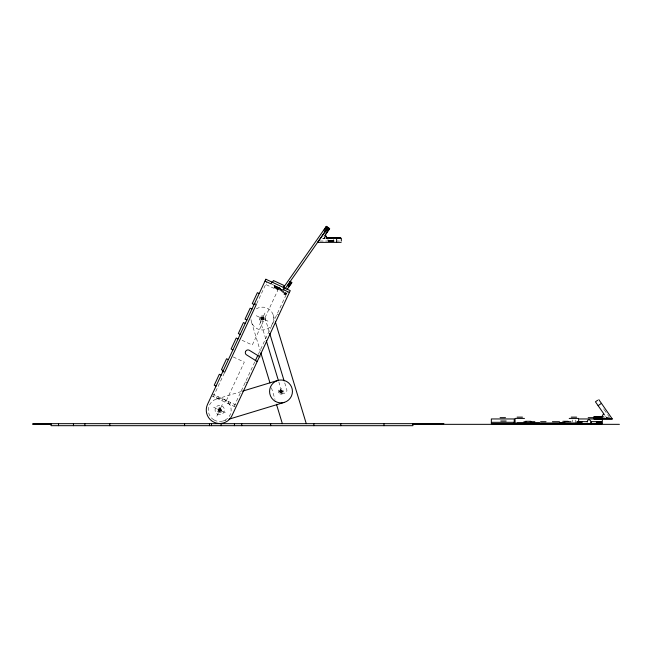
<?xml version="1.0" encoding="UTF-8"?>
<svg xmlns="http://www.w3.org/2000/svg" width="652" height="652" viewBox="0 0 652 652"><rect width="100%" height="100%" fill="white"/><g stroke="black" fill="none" stroke-linecap="round" stroke-linejoin="round"><path stroke-width="0.49" stroke-dasharray="3.26 2.44" d="M328.836 241.802L328.999 240.254L327.989 240.254M333.71 240.254L332.699 240.254L332.65 241.468L332.504 240.392L332.414 241.468L331.786 240.392L331.754 241.468L331.33 240.392L331.355 241.468L331.346 240.392L331.428 241.468L330.849 240.392L329.936 241.468L329.912 240.392L329.276 241.468L329.187 240.392L329.04 241.468L328.958 240.392M332.732 240.392L332.854 241.802M330.678 241.802L330.849 240.392L331.012 241.802M285.837 292.593C285.69 294.5 282.838 292.895 284.394 291.778M285.975 292.626C285.829 294.623 282.723 293.18 284.166 291.778M286.864 293.009C286.236 296.098 281.395 293.962 283.245 291.42M286.856 293.058C286.269 295.853 281.778 294.28 283.066 291.721L273.921 287.459M213.334 396.677L224.427 372.887M256.709 303.669L266.847 281.933M216.382 398.095L217.238 396.269M217.605 398.665L218.461 396.84M274.003 287.499L274.859 285.666M274.256 287.613L275.111 285.788M221.876 400.654L222.731 398.828M274.671 287.809L275.519 285.975M274.965 287.94L275.535 286.725M275.225 288.062L276.073 286.236M275.494 288.192L276.057 286.97M275.894 288.38L276.75 286.546M216.88 416.147L218.501 412.659M220.938 407.435L222.568 403.947M259.537 324.663L261.167 321.183M263.604 315.951L265.225 312.463M276.464 288.64L277.035 287.426M276.668 288.738L277.524 286.904M277.507 287.646L277.793 287.035M277.076 288.926L277.874 287.076M277.736 287.752L278.021 287.141M277.923 287.842L278.208 287.23M224.924 402.08L225.779 400.246M277.499 289.129L278.355 287.296M277.744 289.235L278.314 288.021M278.42 288.07L278.706 287.459M226.391 400.532L244.304 362.113L232.976 356.831M263.359 321.249L252.267 345.03L240.938 339.749M265.062 317.589L277.866 290.148L265.666 284.459M278.706 288.2L278.991 287.589M278.371 289.529L279.227 287.703M279.3 288.477L279.586 287.866M279.586 288.616L279.871 288.005M279.121 289.879L279.692 288.665M279.847 288.738L280.132 288.127M280.075 288.844L280.36 288.233M279.789 290.189L280.556 288.323M280.409 288.999L280.694 288.388M280.499 289.04L280.784 288.428M280.401 290.474L280.963 289.26M227.972 403.498L228.828 401.673M280.93 290.727L281.501 289.504M281.371 290.931L281.941 289.716L275.462 286.693M281.697 291.085L282.267 289.863M281.9 291.175L282.471 289.961M229.806 404.354L230.653 402.528M234.076 406.343L254.842 361.795M258.265 354.468L287.581 291.599M323.914 236.912L325.267 234.964L323.914 236.904L323.359 236.521M282.944 291.664L284.476 289.651M283.742 294.231L284.9 292.577L286.554 293.734M216.399 399.105L241.688 391.42M281.786 394.004L285.005 393.026A2.689 2.689 0 0 0 286.798 389.668L284.435 381.901M223.049 420.996L225.967 420.108M322.927 238.33L324.94 238.33L324.998 237.63M325.25 237.63L324.484 237.63L324.517 238.306M322.585 238.33L325.381 238.33M319.904 241.02L339.374 241.02M609.547 417.842L606.588 417.834L604.787 415.251M271.982 284.329L283.31 289.61M277.059 314.166L278.885 315.022M256.285 315.723L259.765 317.345M264.997 319.782L268.477 321.412M245.445 381.95L247.279 382.805M212.356 393.995L236.757 405.365M211.509 395.821L235.902 407.198M213.628 407.207L217.108 408.828M222.34 411.265L225.82 412.895M274.769 285.625L278.999 288.339M603.622 408.853L604.013 409.423M604.314 409.855L609.873 417.842L606.588 417.834L604.917 415.43M605.944 416.905L606.873 418.25M273.327 315.242L274.802 320.083M264.957 317.785L269.089 331.387M259.806 319.35L265.657 338.6M278.82 381.917L280.865 388.657M251.436 321.892L260.27 350.972M271.46 387.801L274.997 399.431M604.208 416.905L604.208 417.582M575.268 420.002L575.268 423.661M572.578 420.002L572.578 421.836M333.71 239.382L333.71 240.392L327.989 240.392L327.989 239.382M333.27 240.392L333.27 241.468M333.033 240.254L333.123 241.468M332.887 240.254L332.936 241.468M332.773 240.254L332.854 241.468M332.577 240.392L332.577 241.468M332.463 240.392L332.463 241.468M332.243 240.392L332.243 241.468M331.982 240.392L331.982 241.468M331.827 240.392L331.827 241.468M330.849 240.392L330.849 241.468M330.344 240.392L330.344 241.468M330.262 240.392L330.262 241.468M329.871 240.392L329.871 241.468M329.716 240.392L329.716 241.468M329.456 240.392L329.456 241.468M329.227 240.392L329.227 241.468M329.113 240.392L329.113 241.468M328.926 240.254L328.836 241.468M328.73 240.254L328.755 241.468M328.657 240.254L328.567 241.468M328.421 240.392L328.421 241.468M324.777 237.63L324.777 238.306M324.623 237.63L324.623 238.306M256.334 308.852A11.443 11.443 0 0 1 272.919 314.109A11.443 11.443 0 0 1 265.144 329.667A11.443 11.443 0 0 1 250.987 319.562M283.579 390.646A2.689 2.689 0 0 1 283.604 392.129M282.422 393.718A2.689 2.689 0 0 1 279.659 393.759M278.722 392.854A2.689 2.689 0 0 1 278.673 390.083M280.914 388.739A2.689 2.689 0 0 1 281.615 388.812M264.981 317.866A2.689 2.689 0 0 1 264.981 319.26M263.082 321.167A2.689 2.689 0 0 1 261.688 321.167M260.05 319.912A2.689 2.689 0 0 1 260.05 317.222M260.963 316.277A2.689 2.689 0 0 1 263.726 316.236M222.096 411.314A2.689 2.689 0 0 1 221.623 411.95M221.142 412.333A2.689 2.689 0 0 1 218.379 412.382M217.817 411.95A2.689 2.689 0 0 1 217.393 411.396M218.942 407.476A2.689 2.689 0 0 1 220.417 407.451M214.003 419.953A11.443 11.443 0 0 0 231.167 410.051A11.443 11.443 0 0 0 214.003 400.141A11.443 11.443 0 0 0 214.003 419.953M217.369 414.126A4.711 4.711 0 0 0 224.435 410.051A4.711 4.711 0 0 0 217.369 405.968A4.711 4.711 0 0 0 217.369 414.126"/><path stroke-width="0.98" d="M51.035 423.661L51.035 425.683L412.928 425.683L412.928 423.661M587.248 422.04C587.892 415.756 594.746 424.102 588.454 423.515M591.022 423.661L591.38 421.648M271.965 282.088L271.11 283.922L265.014 281.077M272.577 282.373L273.433 280.547L284.411 285.666L283.555 287.499M218.909 411.795L220.539 408.307M262.381 318.567L263.196 316.823M284.166 287.776L283.31 289.61L289.406 292.455M255.274 360.882L257.833 355.389M219.724 410.051L220.319 408.845M601.845 416.905L603.597 413.539M245.568 351.485L245.951 350.898A2.689 2.689 0 0 1 249.145 350.181L260.009 356.88M283.327 287.776L326.367 226.317L328.013 227.475L317.622 242.373L341.167 242.365M325.063 235.258L329.676 228.624L328.013 227.475L284.981 288.934M326.041 233.856L326.391 233.351M327.703 231.468L327.353 231.973M325.984 226.855L327.638 228.013L328.013 227.475M287.043 289.504L291.843 282.65L290.189 281.493M597.639 400.263L595.431 401.803L604.355 414.631M598.12 405.666L601.437 403.36M242.658 391.127L277.679 380.483M228.885 419.22L284.329 402.374M597.843 416.905C596.719 416.571 598.732 417.875 597.762 418.926L597.843 418.926M600.655 416.905L600.492 416.905M600.655 418.926L600.492 418.926M326.791 237.63L340.637 237.63L340.637 238.306M326.676 238.33L341.322 238.33L341.322 241.02M279.659 391.428L282.349 391.428A1.345 1.345 0 0 0 280.327 390.263A1.345 1.345 0 0 0 280.327 392.594A1.345 1.345 0 0 0 282.349 391.428M218.379 410.051L221.069 410.051A1.345 1.345 0 0 1 219.048 411.216A1.345 1.345 0 0 1 219.048 408.885A1.345 1.345 0 0 1 221.069 410.051M594.779 418.926L594.779 416.905L594.29 416.905L594.119 418.926L594.119 416.905L603.198 416.905L594.119 416.905L594.119 418.926L612.285 418.951L598.838 399.627M517.077 417.141L522.456 417.141M571.233 417.141L576.612 417.141M594.119 416.905L594.29 418.926M500.1 417.679L505.479 417.679M588.21 417.679L593.589 417.679M524.477 418.413L515.056 418.413L515.056 422.789M569.212 418.413L578.634 418.413L578.634 421.917M579.457 418.951L612.285 418.959M500.793 421.037L506.18 421.037M525.512 421.306L530.891 421.306M562.79 421.306L568.177 421.306M577.11 421.648L587.207 421.648M591.242 421.648L601.34 421.648L601.34 423.661M523.906 421.714L526.123 421.714M530.239 421.714L534.836 421.714M540.63 421.714L546.017 421.714M552.431 421.714L559.473 421.714M564.493 421.714L570.956 421.714M492.048 422.317L514.925 422.317M516.767 422.586L539.644 422.586M559.766 422.586L564.787 422.586M540.361 422.993L577.093 422.993M32.763 423.661L443.922 423.661M32.6 424.338L50.938 424.338M412.594 424.338L619.4 424.338M259.211 293.522L257.385 292.666L252.259 303.645L254.093 304.5M254.492 303.645L256.317 304.492L224.712 372.284L222.886 371.428M251.99 309.007L250.156 308.16L245.038 319.138L246.872 319.985M260.637 317.752L264.125 319.382M245.274 323.4L243.449 322.553L238.33 333.531L240.156 334.378M238.053 338.893L236.22 338.038L231.101 349.016L232.935 349.871M228.387 359.619L226.562 358.763L221.444 369.741L223.269 370.597M221.167 375.104L219.333 374.256L214.215 385.234L216.048 386.082M217.98 409.236L221.468 410.858M329.578 228.762L326.269 226.456M327.638 228.013L329.301 229.162M328.852 229.806L325.535 227.491M328.274 230.645L324.957 228.33M327.597 231.615L324.272 229.3M326.872 232.658L323.547 230.343M290.14 281.574L291.786 282.732M289.977 281.803L291.631 282.96M289.716 282.169L291.371 283.335M289.366 282.675L291.02 283.832M288.942 283.286L290.588 284.443M288.453 283.979L290.107 285.136M287.923 284.737L289.578 285.894M287.369 285.519L289.023 286.676M257.206 361.518L246.872 355.063A2.689 2.689 0 0 1 245.568 351.485M275.388 322.015L306.269 423.661M269.683 333.327L284.142 380.923M266.244 340.523L278.233 379.994M280.482 389.717L281.525 393.148M260.857 352.911L269.985 382.952M276.464 404.281L282.357 423.661M599.033 416.905L599.033 418.926M596.572 416.905L596.572 418.926M595.561 416.905L595.561 418.926M602.334 418.951L602.334 423.661L491.347 423.661L491.347 418.951L514.232 418.951L514.232 422.724M601.242 421.648L601.242 423.661M600.965 421.648L600.965 423.661M600.508 421.648L600.508 423.661M599.897 421.648L599.897 423.661M599.155 421.648L599.155 423.661M598.308 421.648L598.308 423.661M597.387 421.648L597.387 423.661M596.425 421.648L596.425 423.661M582.024 421.648L582.024 423.661M581.071 421.648L581.071 423.661M580.15 421.648L580.15 423.661M579.294 421.648L579.294 423.661M578.552 421.648L578.552 423.661M577.941 421.648L577.941 423.661M577.485 421.648L577.485 423.661M577.207 421.648L577.207 423.661M383.987 423.661L383.987 425.683M340.792 423.661L340.792 425.683M340.507 237.63L340.507 238.306M340.344 237.63L340.344 238.306M340.132 237.63L340.132 238.306M339.961 237.63L339.961 238.306M339.879 237.63L339.879 238.306M339.741 237.63L339.741 238.306M339.594 237.63L339.594 238.306M339.456 237.63L339.456 238.306M339.293 237.63L339.293 238.306M339.13 237.63L339.13 238.306M338.975 237.63L338.975 238.306M338.844 237.63L338.844 238.306M338.665 237.63L338.665 238.306M336.611 238.33L336.611 242.365M331.55 237.63L331.55 238.306M331.436 237.63L331.436 238.306M331.33 237.63L331.33 238.306M331.192 237.63L331.192 238.306M331.045 237.63L331.045 238.306M330.882 237.63L330.882 238.306M330.719 237.63L330.719 238.306M330.564 237.63L330.564 238.306M313.873 423.661L313.873 425.683M270.67 423.661L270.67 425.683M241.729 423.661L241.729 425.683M234.435 423.661L234.435 425.683M221.118 423.661L221.118 425.683M211.492 423.661L211.492 425.683M209.471 423.661L209.471 425.683M184.573 423.661L184.573 425.683M109.78 423.661L109.78 425.683M84.882 423.661L84.882 425.683M73.448 423.661L73.448 425.683M58.533 423.661L58.533 425.683M265.869 279.243L207.523 404.362A13.456 13.456 0 0 0 214.035 422.243A13.456 13.456 0 0 0 231.925 415.74L290.262 290.621L265.869 279.243M327.027 238.33L325.267 234.964L327.019 238.33M330.328 238.306L330.328 237.63L330.254 238.306M261.713 319.733A1.345 1.345 0 0 0 263.726 318.567A1.345 1.345 0 0 0 261.713 317.402A1.345 1.345 0 0 0 261.713 319.733M275.283 401.339A11.443 11.443 0 0 0 292.446 391.428A11.443 11.443 0 0 0 275.283 381.526A11.443 11.443 0 0 0 275.283 401.339"/></g></svg>
